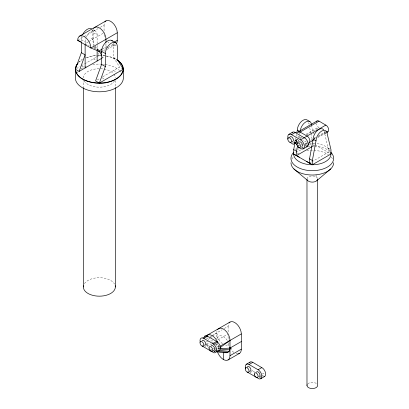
<?xml version="1.0" encoding="UTF-8"?>
<svg xmlns="http://www.w3.org/2000/svg" width="409" height="409" viewBox="0 0 409 409"><rect width="100%" height="100%" fill="white"/><g stroke="black" fill="none" stroke-linecap="round" stroke-linejoin="round"><path stroke-width="0.31" stroke-dasharray="2.04 1.53" d="M295.518 139.852L296.09 136.805M296.203 136.192L296.545 134.362M298.345 141.488L298.575 140.267M299.03 137.828L299.603 134.776M299.715 134.162L300.175 131.724M217.021 338.616L217.68 337.159L216.796 332.839A9.33 5.389 60 0 1 217.021 330.999M218.017 349.802L218.682 346.99L218.457 344.889M305.589 146.284L307.701 142.767M305.359 144.924L307.006 142.475L302.829 140.062M217.435 350.625L217.798 350.288M78.492 62.413L82.26 59.53L78.574 62.301M208.227 339.511L209.74 338.33M210.241 337.941L212.261 336.372M212.762 335.978L216.796 332.839L216.796 339.189M219.96 347.742L216.3 350.078M77.674 40.384L83.6 36.963M84.136 36.652L98.145 28.564M100.297 27.321L104.07 25.143A9.33 5.389 60 0 1 104.689 22.28M88.446 41.784L85.215 43.651L89.372 45.557M88.983 41.473L103.528 33.073M102.587 48.86L107.03 46.294M101.585 51.319L105.399 49.116M108.129 47.541L113.584 44.392L116.816 46.258M107.255 49.32L115.333 44.658A9.33 5.389 60 0 1 111.243 44.494M76.498 68.574L79.735 66.703M81.355 65.767L84.085 64.193M84.627 63.876L96.064 57.275M96.601 56.963L99.356 55.373L101.677 55.552M102.035 58.18L103.124 57.551L102.127 55.951M97.219 79.965L99.949 78.39M102.674 76.815L119.581 67.056L121.708 68.283M299.531 138.053L301.147 137.117M305.993 134.321L318.386 127.163M296.346 139.904L297.292 139.357M292.624 142.721L293.703 142.102M301.837 137.623L300.221 138.554L299.49 138.022A3.998 2.311 60 0 1 297.486 134.556M306.684 134.822L319.076 127.669L318.34 127.133A3.998 2.311 60 0 1 316.341 123.671M297.455 141.575L298.867 140.757A1.334 0.772 60 0 0 298.202 139.602M298.918 145.272L297.972 145.819L297.548 144.116M310.779 140.297L313.473 138.743M314.01 138.431L316.167 137.184M318.32 135.941L325.861 131.586M304.828 144.167L306.443 143.237M314.163 139.034L315.242 138.411M317.936 136.857L326.551 131.882M317.624 137.695L326.244 132.721M305.14 145.701L306.218 145.077M301.673 147.946L302.752 147.327M301.786 148.712L302.864 148.089M295.881 152.705L300.809 149.863M309.572 144.801L311.218 143.856M312.946 146.12L314.593 145.169M309.531 163.114L311.172 162.168M311.719 161.852L328.146 152.363L328.146 148.099L324.495 132.705A8.001 4.617 -60 0 0 324.301 131.125M206.56 338.749L208.176 337.814M210.333 336.571L211.407 335.947M211.949 335.636L222.184 329.731M224.337 328.483L228.11 326.305A9.33 5.389 60 0 1 228.334 324.465M204.863 346.474L207.557 344.92L206.581 344.209M217.874 339.838L228.11 333.928M214.909 349.168L219.49 346.525M214.684 351.009L215.763 350.385M213.912 351.699L215.528 350.769M250.114 372.599L252.808 371.045L254.935 372.277M262.317 374.046L263.933 373.115M259.935 377.134L261.014 376.51M261.55 376.203L263.708 374.956M259.163 377.829L261.32 376.582M296.106 139.679L297.246 139.137M85.849 57.879L92.741 55.91L96.043 55.629L93.145 55.849L85.701 57.966M210.635 341.019L213.099 340.794M96.621 55.578L100.548 55.486M97.904 55.486L99.356 55.373L101.534 56.636M105.159 55.788L102.255 55.598L104.735 55.782M206.335 341.53L208.222 341.714M211.99 342.077L213.247 342.2M206.366 343.688L212.026 344.235M215.165 344.536L217.68 344.777L219.413 347.962M206.637 344.25L207.414 345.876L209.929 346.116M216.842 346.781L218.728 346.965M217.583 348.719L220.093 348.964M210.374 349.552L212.261 349.736M215.4 350.038L217.915 350.278M214.597 351.04L215.855 351.162M215.047 351.648L213.789 351.525L215.379 351.684M106.524 56.094L110.987 57.112L117.132 60.067M106.105 55.977L111.355 57.229L117.214 60.103M217.583 350.559L213.411 348.304M93.508 47.597L99.356 50.726A9.33 5.389 60 0 1 94.689 45.798M309.603 124.106L308.657 123.559A8.001 4.617 -60 0 0 308.468 121.979M324.495 132.705L326.382 133.794M328.146 148.099L330.503 149.459M312.312 143.222L314.199 144.311M315.14 144.852L330.978 153.999M301.172 144.546L302.772 145.471M298.217 145.016L299.787 145.921M93.216 29.765L95.369 31.007M92.552 29.714A8.487 4.898 -60 0 1 93.354 32.715L97.127 34.893L97.127 44.842M91.125 38.354L92.756 39.295A9.33 5.389 60 0 0 94.121 44.719M105.957 43.743L105.957 46.917L107.582 47.853M94.433 46.401L97.127 47.955L98.462 50.087M113.492 43.242A8.487 4.898 -60 0 1 113.584 44.392L113.584 57.454L116.816 59.32M81.979 36.217A8.487 4.898 -60 0 0 81.355 39.642L85.128 41.82L85.128 43.686M102.066 56.938L103.124 57.551M93.354 58.84L96.049 60.394M113.584 70.517L116.816 72.383M81.897 66.079L84.591 67.633M102.122 77.756L104.816 79.31M206.729 344.444L209.684 346.152M260.794 375.656L261.857 376.27M251.832 370.334L252.808 371.045M211.228 350.176L212.082 350.799M207.414 345.876L208.784 347.875M113.584 57.454L119.581 67.056M95.353 48.978L93.354 45.777L93.354 32.715M97.69 52.71L99.356 55.373M217.021 342.558L217.68 344.777M311.484 125.195L312.946 131.315M313.095 131.928L313.534 133.763M314.409 137.439L314.848 139.275M309.679 127.848L310.85 132.746M310.993 133.354L312.312 140.113M316.08 174.807L316.08 176.857M228.11 326.305L228.11 332.021M228.11 336.469L228.11 340.278M216.796 343.632L216.796 347.445M115.353 80.486L115.353 86.861M104.07 25.143L104.07 32.766M97.127 45.465L97.127 49.821M92.756 39.295L92.756 31.677A9.33 5.389 60 0 1 92.981 29.831M83.359 79.213L83.359 86.861M81.355 39.642L81.355 42.132M84.418 283.631A15.997 9.238 0 0 1 99.776 277.711A15.997 9.238 0 0 1 114.571 284.091M114.571 80.793A15.997 9.238 0 0 1 99.356 87.173A15.997 9.238 0 0 1 84.136 80.793M83.359 77.94A15.997 9.238 0 0 1 103.497 69.019M104.065 69.111A15.997 9.238 0 0 1 113.211 73.318M113.968 74.182A15.997 9.238 0 0 1 115.353 77.94M297.726 149.367A21.329 12.316 0 0 1 298.774 148.835M301.648 147.685A21.329 12.316 0 0 1 303.294 147.194M307.992 146.294A21.329 12.316 0 0 1 311.075 146.059M312.312 146.039A21.329 12.316 0 0 1 314.163 146.085M314.787 146.12A21.329 12.316 0 0 1 330.784 152.194M306.98 179.035A5.332 3.078 0 0 1 311.617 175.982A5.332 3.078 0 0 1 317.461 178.237M291.965 159.004A21.329 12.316 0 0 1 293.391 157.015M297.225 153.999A21.329 12.316 0 0 1 299.889 152.695M306.791 150.809A21.329 12.316 0 0 1 328.478 154.668M331.229 157.015A21.329 12.316 0 0 1 332.916 159.52M307.691 383.933A5.332 3.078 0 0 1 316.929 383.933M295.395 149.443A18.666 10.777 0 0 1 296.147 148.61M304.603 144.183A18.666 10.777 0 0 1 307.481 143.59M309.874 143.314A18.666 10.777 0 0 1 311.096 143.247M313.524 143.247A18.666 10.777 0 0 1 315.958 143.431M317.144 143.59A18.666 10.777 0 0 1 330.339 151.207M297.046 139.704A1.334 0.772 60 0 1 297.956 139.423M105.957 46.917A9.33 5.389 60 0 1 105.732 48.758M104.76 50.593A9.33 5.389 60 0 1 104.024 51.186M108.958 42.95A9.33 5.389 60 0 1 107.746 41.723M104.75 36.529A9.33 5.389 60 0 1 104.295 34.867M225.65 345.114A9.33 5.389 60 0 0 229.112 343.759A9.33 5.389 60 0 0 228.631 342.65M222.532 343.708A9.33 5.389 60 0 1 217.68 337.159A9.33 5.389 60 0 1 227.747 341.055M238.007 353.862A9.33 5.389 60 0 1 235.282 353.279M233.846 352.415A9.33 5.389 60 0 1 231.407 350.053M228.994 345.866A9.33 5.389 60 0 1 228.334 343.647M86.365 36.887A8.487 4.898 -60 0 1 93.058 30.68A8.487 4.898 -60 0 1 97.127 34.893M85.128 41.82A8.487 4.898 -60 0 1 85.931 37.889M77.199 72.618A23.998 13.855 0 0 1 77.95 71.677M81.043 68.983A23.998 13.855 0 0 1 84.142 67.224M84.694 66.969A23.998 13.855 0 0 1 86.406 66.273M92.741 64.622A23.998 13.855 0 0 1 100.813 64.111M103.324 64.274A23.998 13.855 0 0 1 104.556 64.412M105.159 64.494A23.998 13.855 0 0 1 119.515 70.42M119.924 70.803A23.998 13.855 0 0 1 121.539 72.654"/><path stroke-width="0.61" d="M216.305 351.766C221.197 352.057 231.295 355.636 229.878 347.026M309.531 163.114L309.531 158.845L313.182 139.234A8.001 4.617 -60 0 1 317.374 130.507A8.001 4.617 -60 0 1 323.739 129.873M306.699 161.483L312.358 164.745L312.358 160.481L316.009 140.865A8.001 4.617 -60 0 1 321.668 131.069A8.001 4.617 -60 0 1 327.323 134.336L330.978 149.73L330.978 153.999L312.312 164.776L293.647 153.999L299.347 157.235M293.693 153.973L293.693 149.617L294.95 142.905M297 131.923L297.343 130.093A8.001 4.617 -60 0 1 300.835 122.04A8.001 4.617 -60 0 1 307.001 119.898L309.828 121.529M312.399 146.437L296.52 155.604L296.52 151.248L297.548 145.757M117.132 60.067C123.779 63.334 123.973 71.284 123.349 77.695A23.998 13.855 0 0 1 99.776 91.79A23.998 13.855 0 0 1 75.363 78.18L75.363 69.474L76.069 65.88L78.012 63.037M123.349 68.988C122.035 79.781 108.876 82.766 99.776 83.083C90.501 82.92 77.342 80.215 75.363 69.474M117.214 60.103C134.285 71.795 111.545 84.668 99.356 83.083C89.489 83.819 68.451 76.079 77.894 63.252M289.95 142.015A5.332 3.078 60 0 0 290.569 142.634L292.68 143.999A2.229 1.283 60 0 0 294.173 143.62L295.16 140.793L296.106 140.251M294.173 143.62L296.055 142.531L296.653 140.834M101.488 58.497L79.126 71.406L75.358 69.228L81.355 52.705L81.355 42.132M79.126 71.406L85.128 54.883L81.355 52.705M112.501 41.043A8.487 4.898 -60 0 0 105.778 42.291A8.487 4.898 -60 0 0 101.585 51.319L101.585 64.382L95.583 80.91L99.356 83.083L123.354 69.228L117.352 59.632L117.352 46.57A8.487 4.898 -60 0 0 111.355 43.103A8.487 4.898 -60 0 0 105.353 53.497L105.353 66.56L99.356 83.083M307.634 146.1L309.455 142.255M206.366 336.07L207.414 335.099L230.042 322.036M316.929 180.573L330.784 168.866M220.461 347.374L229.991 340.457A9.33 5.389 60 0 0 225.103 330.273A9.33 5.389 60 0 0 217.68 329.542M79.607 36.11L106.003 20.874M104.955 21.846A9.33 5.389 60 0 1 112.378 22.582A9.33 5.389 60 0 1 117.265 32.766L90.87 48.001L77.674 40.384A9.33 5.389 60 0 1 84.274 36.575A9.33 5.389 60 0 1 90.87 48.001L101.81 52.464M98.411 51.268L102.184 49.09M114.034 42.25L117.265 40.384L117.265 32.766M288.882 134.372L292.65 132.194M288.13 138.856A5.332 3.078 60 0 1 290.569 134.218L291.545 134.638L295.318 132.46L300.221 132.025L319.076 121.136L326.592 125.589A3.998 2.311 60 0 1 328.688 129.955A3.998 2.311 60 0 1 326.592 131.897M317.077 120.941L298.222 131.826A3.998 2.311 60 0 1 299.49 131.713L307.742 136.473A3.998 2.311 60 0 1 309.01 142.669L313.32 140.185M325.861 125.057L300.6 139.863L291.545 134.638M326.786 132.409L327.86 131.785M303.263 148.835L307.036 146.657M202.864 337.998L206.637 335.82L207.557 336.213L203.784 338.391L202.808 337.977A5.332 3.078 60 0 0 200.144 341.771M203.784 338.391L212.833 343.616L216.606 341.438L217.583 342.149A5.332 3.078 60 0 1 220.344 347.384A5.332 3.078 60 0 1 218.493 350.651M213.759 344.286L217.527 342.108M219.756 346.367L241.305 333.928A9.33 5.389 60 0 0 236.412 323.744A9.33 5.389 60 0 0 228.994 323.008M219.669 348.754L229.991 348.079L241.305 341.546M217.297 351.285A9.33 5.389 60 0 0 224.684 360.104A9.33 5.389 60 0 0 229.991 355.697L241.305 349.168L241.305 333.928M228.058 359.971L239.372 353.437M246.371 364.25L250.139 362.072M245.62 368.739A5.332 3.078 60 0 1 248.058 364.102L249.035 364.516L252.808 362.338L262.834 368.274A5.332 3.078 60 0 1 265.594 373.509A5.332 3.078 60 0 1 263.744 376.776M249.035 364.516L258.084 369.741L261.857 367.563M260.753 378.714L264.526 376.536M219.715 348.954L229.766 349.92M218.426 350.349L229.112 351.377M216.75 351.259L228.058 352.348M225.103 352.614L226.693 352.773M319.076 121.136L318.34 120.824A3.998 2.311 60 0 0 316.627 121.355M252.808 362.338L251.832 361.924A5.332 3.078 60 0 0 249.541 362.63M77.674 40.384L80.573 41.641M297.343 130.093L299.7 131.453M313.182 139.234L316.009 140.865M294.562 142.91L297.174 144.418M111.826 40.506L115.599 42.684M293.693 149.617L296.52 151.248M309.531 158.845L312.358 160.481M101.585 51.319L105.353 53.497M122.245 68.589L123.354 69.228M101.585 64.382L105.353 66.56M229.991 348.079L231.622 349.02M206.729 335.733L217.435 341.914M300.6 139.863L301.571 140.573A5.332 3.078 60 0 1 304.368 146.391A5.332 3.078 60 0 1 301.571 148.983L299.465 147.915A2.229 1.283 60 0 1 298.55 147.046M258.084 369.741L259.061 370.452A5.332 3.078 60 0 1 261.857 376.27A5.332 3.078 60 0 1 259.061 378.862L248.058 372.512A5.332 3.078 60 0 1 247.44 371.893M212.833 343.616L213.81 344.327A5.332 3.078 60 0 1 216.606 350.145A5.332 3.078 60 0 1 213.81 352.737L202.808 346.387A5.332 3.078 60 0 1 202.189 345.769M293.836 168.866L307.691 180.573M99.126 51.156L101.795 55.419M217.798 342.67L216.75 340.487A9.33 5.389 60 0 0 207.414 335.099M297.409 143.549L296.985 141.846A1.334 0.772 60 0 0 296.07 140.512A1.334 0.772 60 0 0 295.16 140.793M317.645 179.035L317.645 385.472A5.332 3.078 0 0 1 311.617 388.524A5.332 3.078 0 0 1 307.159 384.675M306.98 179.674L306.98 385.472M229.991 340.457L229.991 355.697M223.396 352.522L223.396 359.506M115.353 87.495L115.353 286.944M105.957 42.47L105.957 39.295A9.33 5.389 60 0 0 101.064 29.111A9.33 5.389 60 0 0 93.641 28.374M97.127 50.44L97.127 61.018M85.128 44.305L85.128 67.945M83.359 87.495L83.359 286.944M115.215 285.738A15.997 9.238 0 0 1 99.356 296.177A15.997 9.238 0 0 1 83.492 285.738M330.784 152.194A21.329 12.316 0 0 1 312.312 170.665A21.329 12.316 0 0 1 293.836 152.194M330.876 152.874A18.666 10.777 0 0 1 312.312 164.776A18.666 10.777 0 0 1 293.749 152.874M317.461 179.832A5.332 3.078 0 0 1 312.312 182.112A5.332 3.078 0 0 1 307.159 179.832M333.642 162.705A21.329 12.316 0 0 1 312.312 175.021A21.329 12.316 0 0 1 290.978 162.705M300.196 131.146A8.001 4.617 -60 0 1 305.83 121.928A8.001 4.617 -60 0 1 311.464 124.638M306.254 146.897A5.332 3.078 60 0 0 308.105 143.625A5.332 3.078 60 0 0 305.344 138.395L294.342 132.046A5.332 3.078 60 0 0 292.052 132.751M289.725 137.373A2.669 1.539 60 0 1 292.88 138.222A2.669 1.539 60 0 1 292.036 141.376M298.851 142.388A2.669 1.539 60 0 1 301.735 143.135A2.669 1.539 60 0 1 301.755 146.601M298.422 146.851A2.229 1.283 60 0 1 298.304 146.652M296.055 142.531A2.229 1.283 60 0 1 294.725 142.992M247.215 367.256A2.669 1.539 60 0 1 250.369 368.1A2.669 1.539 60 0 1 249.526 371.254M256.341 372.267A2.669 1.539 60 0 1 259.408 373.31A2.669 1.539 60 0 1 258.82 376.525M117.265 40.384A9.33 5.389 60 0 1 116.381 43.681M241.305 349.168A9.33 5.389 60 0 1 238.493 353.785M204.29 336.505A5.332 3.078 60 0 1 206.581 335.799M202.153 340.712A2.669 1.539 60 0 1 205.282 342.282A2.669 1.539 60 0 1 204.275 345.13M211.09 346.142A2.669 1.539 60 0 1 214.326 347.492A2.669 1.539 60 0 1 213.094 350.278M82.598 34.709A8.487 4.898 -60 0 1 91.601 28.829M287.778 138.988A2.669 1.539 60 0 0 290.605 142.506A2.669 1.539 60 0 0 290.605 138.738A2.669 1.539 60 0 0 287.778 138.988M296.842 144.525A2.669 1.539 60 0 0 299.869 147.69A2.669 1.539 60 0 0 299.424 143.697A2.669 1.539 60 0 0 296.842 144.525M245.267 368.867A2.669 1.539 60 0 0 248.094 372.389A2.669 1.539 60 0 0 248.094 368.616A2.669 1.539 60 0 0 245.267 368.867M254.332 374.404A2.669 1.539 60 0 0 257.358 377.568A2.669 1.539 60 0 0 256.908 373.575A2.669 1.539 60 0 0 254.332 374.404M200.016 342.742A2.669 1.539 60 0 0 202.844 346.265A2.669 1.539 60 0 0 202.844 342.491A2.669 1.539 60 0 0 200.016 342.742M209.081 348.279A2.669 1.539 60 0 0 212.107 351.443A2.669 1.539 60 0 0 211.657 347.451A2.669 1.539 60 0 0 209.081 348.279"/></g></svg>
